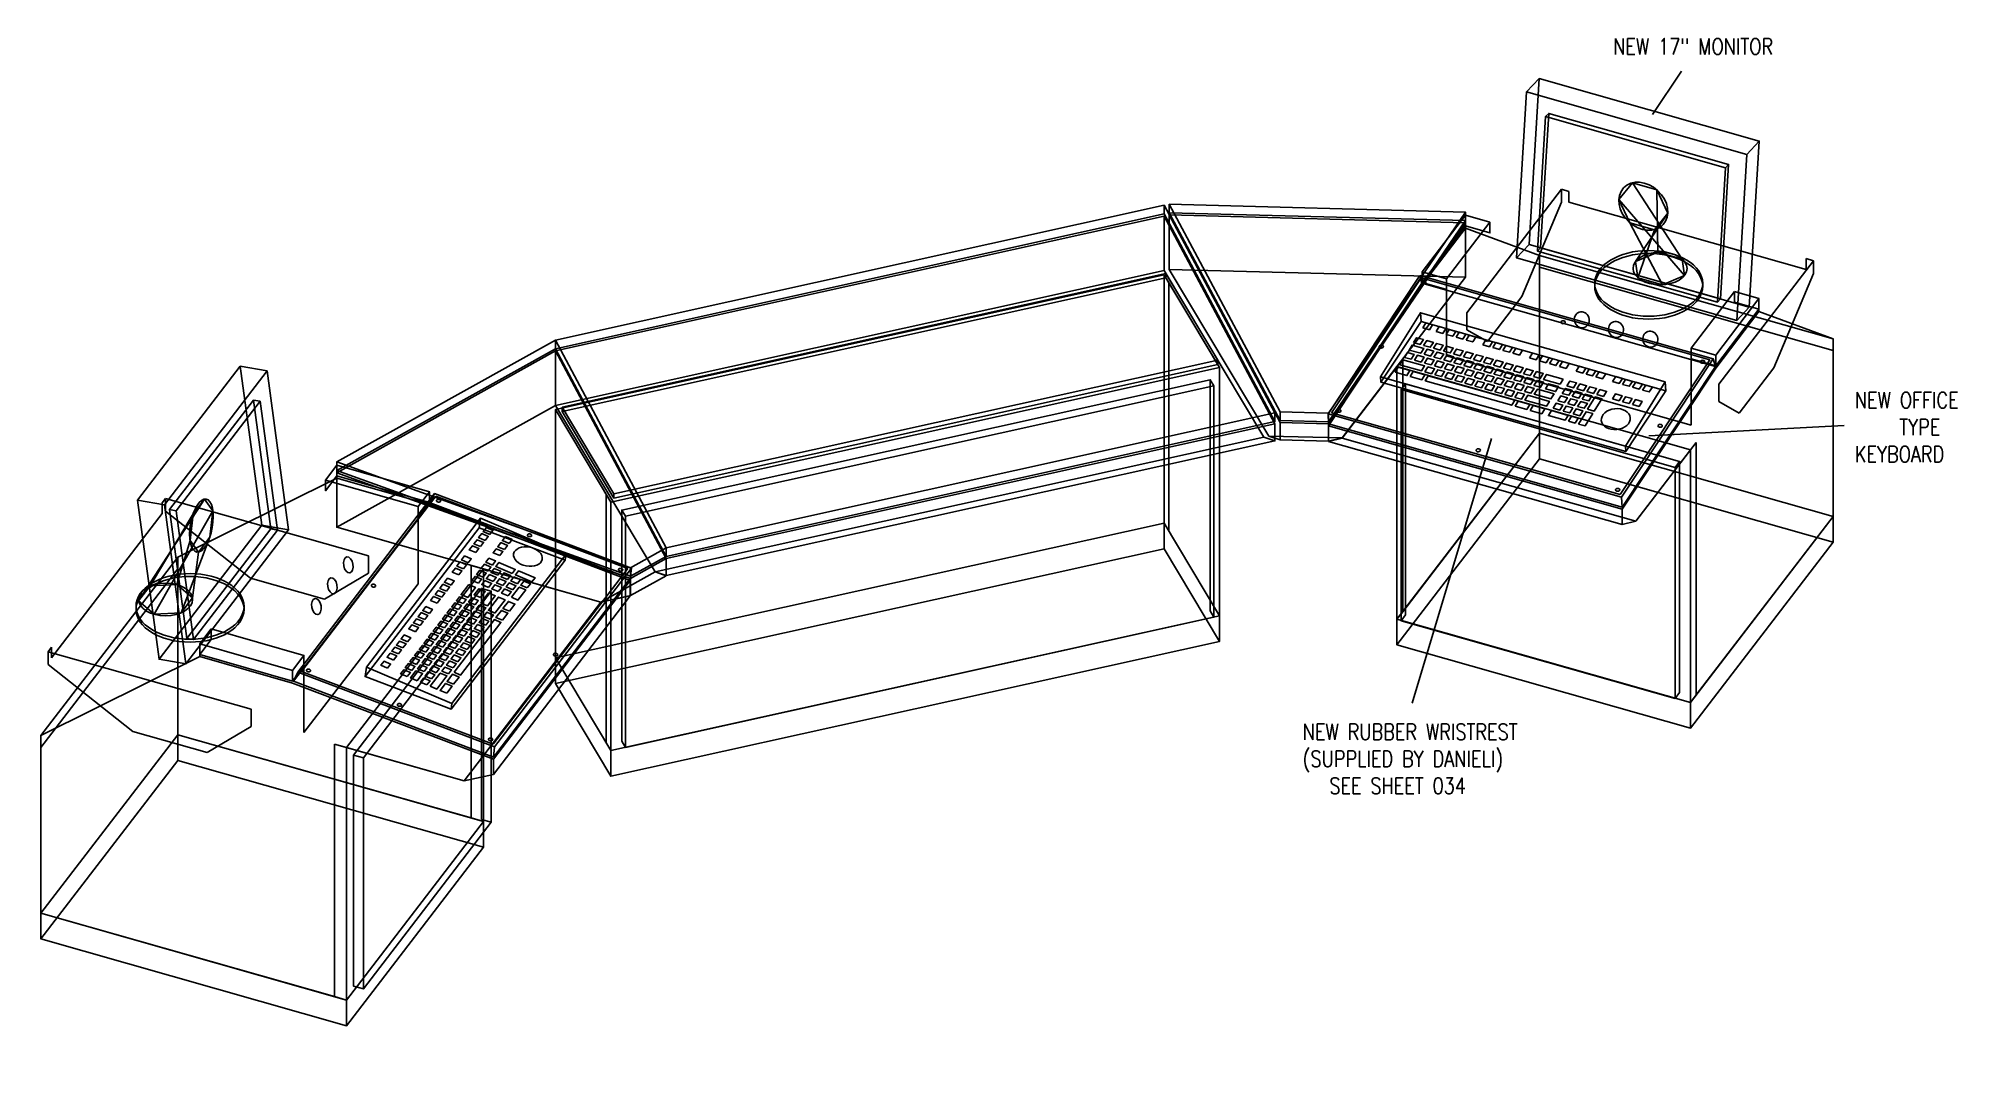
# Model space of a CAD drawing. Header units: millimetres. Extents: x 3 to 358, y 50 to 241.
import ezdxf

# ---------------------------------------------------------------- set-up
doc = ezdxf.new("R2010")
doc.units = ezdxf.units.MM
for name, color, linetype in [('DIMS', 7, 'Continuous'), ('PULPITI', 7, 'Continuous'), ('SPF-P', 7, 'Continuous'), ('SPF-R', 7, 'Continuous'), ('SPF-X', 7, 'Continuous')]:
    doc.layers.add(name, color=color, linetype=linetype)
doc.styles.add('romans', font='romans.shx', dxfattribs={"width": 0.8})

# ---------------------------------------------------------------- blocks, each defined once
blk = doc.blocks.new('SPF-X06-lcd')
at = {"invisible_edges": 8}
for points in [[(557.5, 330, 610), (557.5, 330, 640), (557.5, -85, 640), (557.5, -85, 600)], [(557.5, 330, 610), (557.5, 156.8, 510), (557.5, 5, 510), (557.5, -85, 600)]]:
    blk.add_3dface(points, dxfattribs=at)
at = {"layer": 'PULPITI', "color": 132, "extrusion": (-1, -1.31119e-13, -1.81899e-13)}
for p, q in [((0, 0, 765), (0, 325, 475)), ((0, 325, 60), (0, -300, 60)), ((0, 325, 447.6), (0, 325, 60)), ((0, 325, 475), (0, 325, 447.6)), ((0, -189.5, 764.4), (0, 0, 765)), ((0, -600, 720), (0, -189.5, 764.4)), ((0, -300, 650), (0, -540, 650)), ((0, -300, 60), (0, -300, 650)), ((0, -540, 650), (0, -600, 684)), ((0, -600, 684), (0, -600, 720))]:
    blk.add_line(p, q, dxfattribs=at)
at = {"layer": 'PULPITI', "extrusion": (2.69202e-17, -1, 2.35922e-16)}
for p, q in [((42.5, 330, 640), (57.5, 330, 640)), ((57.5, 330, 615), (542.5, 330, 615)), ((57.5, 330, 640), (57.5, 330, 615)), ((542.5, 330, 640), (557.5, 330, 640)), ((542.5, 330, 615), (542.5, 330, 640))]:
    blk.add_line(p, q, dxfattribs=at)
at = {"layer": 'PULPITI', "color": 132, "extrusion": (1, -1.31119e-13, -1.81899e-13)}
for p, q in [((600, 0, 765), (600, 325, 475)), ((600, 325, 60), (600, -300, 60)), ((600, 325, 447.6), (600, 325, 60)), ((600, 325, 475), (600, 325, 447.6)), ((600, -189.5, 764.4), (600, 0, 765)), ((600, -600, 720), (600, -189.5, 764.4)), ((600, -300, 650), (600, -540, 650)), ((600, -300, 60), (600, -300, 650)), ((600, -540, 650), (600, -600, 684)), ((600, -600, 684), (600, -600, 720))]:
    blk.add_line(p, q, dxfattribs=at)
at = {"layer": 'PULPITI', "color": 8, "extrusion": (-1, -1.31119e-13, -1.81899e-13)}
for p, q in [((0, 0, 795), (50, 0, 795)), ((0, 0, 765), (0, 0, 790))]:
    blk.add_line(p, q, dxfattribs=at)
at = {"layer": 'PULPITI', "color": 8, "extrusion": (1, -1.31119e-13, -1.81899e-13)}
for p, q in [((600, 0, 795), (550, 0, 795)), ((600, 0, 765), (600, 0, 790))]:
    blk.add_line(p, q, dxfattribs=at)
at = {"layer": 'PULPITI', "color": 2, "extrusion": (-6.22075e-16, -0.107898, 0.994162)}
for p, q in [((5, -205.1, 793), (5, -597.2, 750.5)), ((595, -205.1, 793), (5, -205.1, 793)), ((595, -597.2, 750.5), (595, -205.1, 793)), ((5, -597.2, 750.5), (595, -597.2, 750.5))]:
    blk.add_line(p, q, dxfattribs=at)
at = {"layer": 'PULPITI', "color": 8, "extrusion": (0, -1, 0)}
for p, q in [((50, -189.5, 614.4), (550, -189.5, 614.4)), ((50, -189.5, 794.4), (50, -189.5, 614.4)), ((550, -189.5, 614.4), (550, -189.5, 794.4))]:
    blk.add_line(p, q, dxfattribs=at)
at = {"layer": 'PULPITI', "color": 252}
for centre, radius in [((300, 160, 621.9), 100), ((300, 160, 615), 100), ((300, 210, 621.9), 50)]:
    blk.add_circle(centre, radius, dxfattribs=at)
at = {"layer": 'PULPITI', "color": 252, "extrusion": (7.34177e-11, 0.992546, -0.121869)}
blk.add_circle((-300, 828.8, 35.9), 50, dxfattribs=at)
at = {"layer": 'PULPITI', "color": 2, "extrusion": (-6.22075e-16, -0.107898, 0.994162)}
for centre in [(15, -128.3, 810.5), (300, -128.3, 810.5), (585, -128.3, 810.5), (15, -315.5, 810.5), (585, -315.5, 810.5), (15, -502.7, 810.5), (300, -502.7, 810.5), (585, -502.7, 810.5)]:
    blk.add_circle(centre, 4, dxfattribs=at)
at = {"layer": 'PULPITI', "color": 7, "extrusion": (3.43371e-05, -0.15978, 0.987153)}
blk.add_circle((509.2, -302.1, 844.1), 27, dxfattribs=at)
at = {"layer": 'PULPITI', "color": 132}
for points, invisible_edges in [([(0, -275, 650), (0, 325, 447.6), (0, 325, 475), (0, 0, 765)], 9), ([(0, -275, 650), (0, -275, 60), (0, 325, 60), (0, 325, 447.6)], 8), ([(600, -275, 650), (600, 325, 447.6), (600, 325, 475), (600, 0, 765)], 9), ([(0, 0, 765), (0, -275, 650), (0, -540, 650), (0, -189.5, 764.4)], 5), ([(600, 0, 765), (600, -275, 650), (600, -540, 650), (600, -189.5, 764.4)], 5), ([(0, -189.5, 764.4), (0, -600, 720), (0, -600, 684), (0, -540, 650)], 8), ([(600, -189.5, 764.4), (600, -600, 720), (600, -600, 684), (600, -540, 650)], 8)]:
    blk.add_3dface(points, dxfattribs=dict(at, invisible_edges=invisible_edges))
at = {"layer": 'PULPITI', "color": 8}
for points in [[(0, 325), (0, -300), (0, -300, 60), (0, 325, 60)], [(600, 325), (0, 325), (0, 325, 60), (600, 325, 60)], [(50, 0, 795), (0, 0, 795), (0, -189.5, 794.4), (50, -189.5, 794.4)], [(0, 0, 795), (0, 0, 770), (0, -189.5, 769.4), (0, -189.5, 794.4)], [(550, 0, 795), (600, 0, 795), (600, 0, 770), (550, 0, 770)], [(550, 0, 795), (600, 0, 795), (600, -189.5, 794.4), (550, -189.5, 794.4)], [(600, 0, 795), (600, 0, 770), (600, -189.5, 769.4), (600, -189.5, 794.4)], [(50, -189.5, 794.4), (0, -189.5, 794.4), (0, -189.5, 769.4), (50, -189.5, 769.4)], [(0, -200.1, 793.6), (0, -191.2, 769.3), (600, -191.2, 769.3), (600, -200.1, 793.6)], [(0, -200.1, 793.6), (0, -602.2, 749.9), (600, -602.2, 749.9), (600, -200.1, 793.6)], [(550, -189.5, 794.4), (600, -189.5, 794.4), (600, -189.5, 769.4), (550, -189.5, 769.4)], [(600, -300), (0, -300), (0, -300, 60), (600, -300, 60)], [(0, -600, 725), (0, -602.2, 749.9), (600, -602.2, 749.9), (600, -600, 725)]]:
    blk.add_3dface(points, dxfattribs=at)
at = {"layer": 'PULPITI', "color": 132}
for points in [[(0, 325, 475), (600, 325, 475), (600, 325, 447.6), (0, 325, 447.6)], [(0, 325, 447.6), (0, 325, 60), (600, 325, 60), (600, 325, 447.6)], [(0, -275, 650), (0, -300, 650), (0, -300, 60), (0, -275, 60)], [(0, -300, 650), (600, -300, 650), (600, -300, 60), (0, -300, 60)], [(580, -325, 620), (580, -305, 620), (20, -305, 620), (20, -325, 620)], [(20, -305, 80), (20, -305, 620), (20, -325, 620), (20, -325, 80)], [(20, -325, 620), (580, -325, 620), (580, -325, 80), (20, -325, 80)], [(600, -540, 650), (0, -540, 650), (0, -600, 684), (600, -600, 684)], [(600, -600, 684), (600, -600, 720), (0, -600, 720), (0, -600, 684)]]:
    blk.add_3dface(points, dxfattribs=at)
at = {"layer": 'PULPITI', "invisible_edges": 8}
for points in [[(42.5, 330, 610), (42.5, 330, 640), (42.5, -85, 640), (42.5, -85, 600)], [(42.5, 330, 610), (42.5, 156.8, 510), (42.5, 5, 510), (42.5, -85, 600)]]:
    blk.add_3dface(points, dxfattribs=at)
at = {"layer": 'PULPITI', "color": 252}
for points in [[(325, 141.9, 861.2), (350, 136.6, 818.2), (250, 210, 621.9), (275, 253.3, 621.9)], [(250, 136.6, 818.2), (275, 141.9, 861.2), (325, 253.3, 621.9), (350, 210, 621.9)], [(275, 141.9, 861.2), (325, 141.9, 861.2), (275, 253.3, 621.9), (325, 253.3, 621.9)], [(275, 131.3, 775.2), (250, 136.6, 818.2), (350, 210, 621.9), (325, 166.7, 621.9)], [(350, 136.6, 818.2), (325, 131.3, 775.2), (275, 166.7, 621.9), (250, 210, 621.9)], [(75, 118.2, 668.5), (75, 63.6, 675.2), (75, 107.5, 1032.5), (75, 162.1, 1025.8)], [(525, 107.5, 1032.5), (75, 107.5, 1032.5), (75, 162.1, 1025.8), (525, 162.1, 1025.8)], [(525, 118.2, 668.5), (525, 162.1, 1025.8), (75, 162.1, 1025.8), (75, 118.2, 668.5)], [(325, 131.3, 775.2), (275, 131.3, 775.2), (325, 166.7, 621.9), (275, 166.7, 621.9)], [(525, 118.2, 668.5), (525, 63.6, 675.2), (525, 107.5, 1032.5), (525, 162.1, 1025.8)], [(525, 63.6, 675.2), (75, 63.6, 675.2), (75, 118.2, 668.5), (525, 118.2, 668.5)], [(116.1, 116.1, 990), (116.1, 102.5, 991.7), (116.1, 67, 702.4), (116.1, 80.6, 700.7)], [(116.1, 102.5, 991.7), (116.1, 116.1, 990), (483.9, 116.1, 990), (483.9, 102.5, 991.7)], [(483.9, 116.1, 990), (483.9, 102.5, 991.7), (483.9, 67, 702.4), (483.9, 80.6, 700.7)], [(116.1, 67, 702.4), (116.1, 80.6, 700.7), (483.9, 80.6, 700.7), (483.9, 67, 702.4)]]:
    blk.add_3dface(points, dxfattribs=at)
for points, invisible_edges in [([(75, 162.1, 1025.8), (75, 107.5, 1032.5), (525, 107.5, 1032.5), (525, 162.1, 1025.8)], 8), ([(75, 63.6, 675.2), (75, 107.5, 1032.5), (116.1, 102.5, 991.7), (116.1, 67, 702.4)], 10), ([(116.1, 102.5, 991.7), (75, 107.5, 1032.5), (525, 107.5, 1032.5), (483.9, 102.5, 991.7)], 5), ([(525, 63.6, 675.2), (525, 107.5, 1032.5), (483.9, 102.5, 991.7), (483.9, 67, 702.4)], 10), ([(525, 63.6, 675.2), (483.9, 67, 702.4), (116.1, 67, 702.4), (75, 63.6, 675.2)], 5)]:
    blk.add_3dface(points, dxfattribs=dict(at, invisible_edges=invisible_edges))
at = {"layer": 'PULPITI', "color": 155}
blk.add_3dface([(116.1, 80.6, 700.7), (483.9, 80.6, 700.7), (483.9, 116.1, 990), (116.1, 116.1, 990)], dxfattribs=at)
at = {"layer": 'PULPITI', "color": 8, "invisible_edges": 8}
for points in [[(0, -191.2, 769.3), (0, -600, 725), (0, -602.2, 749.9), (0, -200.1, 793.6)], [(50, -189.5, 794.4), (50, -189.5, 614.4), (550, -189.5, 614.4), (550, -189.5, 794.4)]]:
    blk.add_3dface(points, dxfattribs=at)
at = {"layer": 'PULPITI', "color": 7}
for points in [[(54.9, -314.8, 804.1), (54.9, -312.1, 781.4), (554.9, -311.8, 781.4), (554.9, -314.5, 804.2)], [(55, -489.5, 775.8), (55, -488, 762.3), (54.9, -312.1, 781.4), (54.9, -314.8, 804.1)], [(54.9, -314.8, 804.1), (55, -489.5, 775.8), (555, -489.1, 775.9), (554.9, -314.5, 804.2)], [(554.9, -311.8, 781.4), (555, -487.7, 762.4), (555, -489.1, 775.9), (554.9, -314.5, 804.2)], [(75.3, -348.4, 798.7), (88.9, -348.4, 798.7), (88.9, -334.9, 800.9), (75.3, -334.9, 800.9)], [(102.5, -348.3, 798.7), (116.2, -348.3, 798.7), (116.1, -334.9, 800.9), (102.5, -334.9, 800.9)], [(123, -348.3, 798.7), (136.6, -348.3, 798.7), (136.6, -334.9, 800.9), (123, -334.9, 800.9)], [(143.4, -348.3, 798.7), (157, -348.3, 798.7), (157, -334.9, 800.9), (143.4, -334.9, 800.9)], [(163.8, -348.3, 798.7), (177.4, -348.3, 798.7), (177.4, -334.9, 800.9), (163.8, -334.9, 800.9)], [(197.8, -348.3, 798.7), (211.4, -348.3, 798.7), (211.4, -334.8, 800.9), (197.8, -334.8, 800.9)], [(218.2, -348.3, 798.7), (231.9, -348.3, 798.7), (231.8, -334.8, 800.9), (218.2, -334.8, 800.9)], [(238.7, -348.3, 798.7), (252.3, -348.2, 798.7), (252.3, -334.8, 800.9), (238.6, -334.8, 800.9)], [(259.1, -348.2, 798.7), (272.7, -348.2, 798.7), (272.7, -334.8, 800.9), (259.1, -334.8, 800.9)], [(293.1, -348.2, 798.7), (306.7, -348.2, 798.7), (306.7, -334.8, 800.9), (293.1, -334.8, 800.9)], [(313.5, -348.2, 798.7), (327.1, -348.2, 798.7), (327.1, -334.8, 800.9), (313.5, -334.8, 800.9)], [(333.9, -348.2, 798.7), (347.5, -348.2, 798.7), (347.5, -334.7, 800.9), (333.9, -334.8, 800.9)], [(354.4, -348.2, 798.7), (368, -348.2, 798.7), (368, -334.7, 800.9), (354.3, -334.7, 800.9)], [(388.4, -348.2, 798.7), (402, -348.1, 798.7), (402, -334.7, 800.9), (388.4, -334.7, 800.9)], [(408.8, -348.1, 798.7), (422.4, -348.1, 798.7), (422.4, -334.7, 800.9), (408.8, -334.7, 800.9)], [(429.2, -348.1, 798.7), (442.8, -348.1, 798.7), (442.8, -334.7, 800.9), (429.2, -334.7, 800.9)], [(463.2, -348.1, 798.7), (476.9, -348.1, 798.7), (476.8, -334.7, 800.9), (463.2, -334.7, 800.9)], [(483.7, -348.1, 798.7), (497.3, -348.1, 798.7), (497.3, -334.7, 800.9), (483.6, -334.7, 800.9)], [(504.1, -348.1, 798.7), (517.7, -348.1, 798.7), (517.7, -334.6, 800.9), (504.1, -334.6, 800.9)], [(524.5, -348.1, 798.7), (538.1, -348.1, 798.7), (538.1, -334.6, 800.9), (524.5, -334.6, 800.9)], [(75.3, -388.7, 792.2), (89, -388.7, 792.2), (89, -375.2, 794.3), (75.3, -375.2, 794.3)], [(95.8, -388.7, 792.2), (109.4, -388.6, 792.2), (109.4, -375.2, 794.3), (95.8, -375.2, 794.3)], [(116.2, -388.6, 792.2), (129.8, -388.6, 792.2), (129.8, -375.2, 794.3), (116.2, -375.2, 794.3)], [(136.6, -388.6, 792.2), (150.2, -388.6, 792.2), (150.2, -375.2, 794.3), (136.6, -375.2, 794.3)], [(157, -388.6, 792.2), (170.6, -388.6, 792.2), (170.6, -375.2, 794.3), (157, -375.2, 794.3)], [(177.4, -388.6, 792.2), (191, -388.6, 792.2), (191, -375.2, 794.3), (177.4, -375.2, 794.3)], [(197.8, -388.6, 792.2), (211.5, -388.6, 792.2), (211.5, -375.1, 794.3), (197.8, -375.2, 794.3)], [(218.3, -388.6, 792.2), (231.9, -388.6, 792.2), (231.9, -375.1, 794.3), (218.3, -375.1, 794.3)], [(238.7, -388.6, 792.2), (252.3, -388.6, 792.2), (252.3, -375.1, 794.3), (238.7, -375.1, 794.3)], [(259.1, -388.6, 792.2), (272.7, -388.5, 792.2), (272.7, -375.1, 794.3), (259.1, -375.1, 794.3)], [(279.5, -388.5, 792.2), (293.1, -388.5, 792.2), (293.1, -375.1, 794.4), (279.5, -375.1, 794.3)], [(299.9, -388.5, 792.2), (313.5, -388.5, 792.2), (313.5, -375.1, 794.4), (299.9, -375.1, 794.4)], [(320.3, -388.5, 792.2), (334, -388.5, 792.2), (334, -375.1, 794.4), (320.3, -375.1, 794.4)], [(374.8, -375, 794.4), (340.8, -375.1, 794.4), (340.8, -388.5, 792.2), (374.8, -388.5, 792.2)], [(388.5, -388.4, 792.2), (402.1, -388.4, 792.2), (402.1, -375, 794.4), (388.5, -375, 794.4)], [(408.9, -388.4, 792.2), (422.5, -388.4, 792.2), (422.5, -375, 794.4), (408.9, -375, 794.4)], [(429.3, -388.4, 792.2), (442.9, -388.4, 792.2), (442.9, -375, 794.4), (429.3, -375, 794.4)], [(449.7, -388.4, 792.2), (463.3, -388.4, 792.2), (463.3, -374.9, 794.4), (449.7, -374.9, 794.4)], [(481.5, -388.4, 792.2), (495.1, -388.4, 792.2), (495.1, -374.9, 794.4), (481.5, -374.9, 794.4)], [(501.9, -388.3, 792.2), (515.5, -388.3, 792.2), (515.5, -374.9, 794.4), (501.9, -374.9, 794.4)], [(522.3, -388.3, 792.2), (535.9, -388.3, 792.2), (535.9, -374.9, 794.4), (522.3, -374.9, 794.4)], [(75.4, -408.8, 788.9), (99.2, -408.8, 788.9), (99.2, -395.4, 791.1), (75.4, -395.4, 791.1)], [(75.4, -429, 785.6), (89, -429, 785.6), (89, -415.5, 787.8), (75.4, -415.5, 787.8)], [(95.8, -429, 785.6), (109.4, -429, 785.6), (109.4, -415.5, 787.8), (95.8, -415.5, 787.8)], [(106, -408.8, 788.9), (119.6, -408.8, 788.9), (119.6, -395.4, 791.1), (106, -395.4, 791.1)], [(116.2, -429, 785.6), (129.8, -428.9, 785.6), (129.8, -415.5, 787.8), (116.2, -415.5, 787.8)], [(126.4, -408.8, 788.9), (140, -408.8, 788.9), (140, -395.3, 791.1), (126.4, -395.4, 791.1)], [(136.6, -428.9, 785.6), (150.2, -428.9, 785.6), (150.2, -415.5, 787.8), (136.6, -415.5, 787.8)], [(146.8, -408.8, 788.9), (160.4, -408.8, 788.9), (160.4, -395.3, 791.1), (146.8, -395.3, 791.1)], [(157, -428.9, 785.6), (170.7, -428.9, 785.6), (170.6, -415.5, 787.8), (157, -415.5, 787.8)], [(167.2, -408.8, 788.9), (180.8, -408.8, 788.9), (180.8, -395.3, 791.1), (167.2, -395.3, 791.1)], [(177.5, -428.9, 785.6), (191.1, -428.9, 785.6), (191.1, -415.5, 787.8), (177.5, -415.5, 787.8)], [(187.7, -408.8, 788.9), (201.3, -408.7, 788.9), (201.3, -395.3, 791.1), (187.6, -395.3, 791.1)], [(197.9, -428.9, 785.6), (211.5, -428.9, 785.6), (211.5, -415.5, 787.8), (197.9, -415.5, 787.8)], [(208.1, -408.7, 788.9), (221.7, -408.7, 788.9), (221.7, -395.3, 791.1), (208.1, -395.3, 791.1)], [(218.3, -428.9, 785.6), (231.9, -428.9, 785.6), (231.9, -415.4, 787.8), (218.3, -415.4, 787.8)], [(228.5, -408.7, 788.9), (242.1, -408.7, 788.9), (242.1, -395.3, 791.1), (228.5, -395.3, 791.1)], [(238.7, -428.9, 785.6), (252.3, -428.9, 785.6), (252.3, -415.4, 787.8), (238.7, -415.4, 787.8)], [(248.9, -408.7, 788.9), (262.5, -408.7, 788.9), (262.5, -395.3, 791.1), (248.9, -395.3, 791.1)], [(259.1, -428.9, 785.6), (272.7, -428.9, 785.6), (272.7, -415.4, 787.8), (259.1, -415.4, 787.8)], [(269.3, -408.7, 788.9), (282.9, -408.7, 788.9), (282.9, -395.3, 791.1), (269.3, -395.3, 791.1)], [(279.5, -428.8, 785.7), (293.2, -428.8, 785.7), (293.1, -415.4, 787.8), (279.5, -415.4, 787.8)], [(289.7, -408.7, 788.9), (303.3, -408.7, 788.9), (303.3, -395.2, 791.1), (289.7, -395.2, 791.1)], [(300, -428.8, 785.7), (313.6, -428.8, 785.7), (313.6, -415.4, 787.8), (300, -415.4, 787.8)], [(310.2, -408.7, 788.9), (323.8, -408.7, 788.9), (323.8, -395.2, 791.1), (310.1, -395.2, 791.1)], [(320.4, -428.8, 785.7), (334, -428.8, 785.7), (334, -415.4, 787.8), (320.4, -415.4, 787.8)], [(330.6, -408.7, 788.9), (344.2, -408.6, 788.9), (344.2, -395.2, 791.1), (330.6, -395.2, 791.1)], [(374.8, -415.3, 787.8), (340.8, -415.4, 787.8), (340.8, -428.8, 785.7), (374.8, -428.8, 785.7)], [(354.4, -408.6, 788.9), (374.8, -408.6, 788.9), (374.8, -395.2, 791.1), (354.4, -395.2, 791.1)], [(388.5, -408.6, 788.9), (402.1, -408.6, 788.9), (402.1, -395.1, 791.1), (388.5, -395.1, 791.1)], [(388.5, -428.7, 785.7), (402.1, -428.7, 785.7), (402.1, -415.3, 787.8), (388.5, -415.3, 787.8)], [(408.9, -408.6, 788.9), (422.5, -408.6, 788.9), (422.5, -395.1, 791.1), (408.9, -395.1, 791.1)], [(408.9, -428.7, 785.7), (422.5, -428.7, 785.7), (422.5, -415.3, 787.8), (408.9, -415.3, 787.8)], [(429.3, -408.5, 788.9), (442.9, -408.5, 788.9), (442.9, -395.1, 791.1), (429.3, -395.1, 791.1)], [(429.3, -428.7, 785.7), (442.9, -428.7, 785.7), (442.9, -415.3, 787.8), (429.3, -415.3, 787.8)], [(449.7, -428.7, 785.7), (449.7, -395.1, 791.1), (463.3, -395.1, 791.1), (463.3, -428.7, 785.7)], [(75.4, -435.7, 784.5), (119.6, -435.7, 784.6), (119.6, -449.1, 782.4), (75.4, -449.1, 782.4)], [(75.4, -469.3, 779.1), (99.2, -469.3, 779.1), (99.2, -455.8, 781.3), (75.4, -455.9, 781.3)], [(106, -469.3, 779.1), (129.8, -469.3, 779.1), (129.8, -455.8, 781.3), (106, -455.8, 781.3)], [(126.4, -449.1, 782.4), (140, -449.1, 782.4), (140, -435.7, 784.6), (126.4, -435.7, 784.6)], [(136.6, -455.8, 781.3), (136.7, -469.2, 779.1), (313.6, -469.1, 779.1), (313.6, -455.7, 781.3)], [(146.8, -449.1, 782.4), (160.5, -449.1, 782.4), (160.5, -435.6, 784.6), (146.8, -435.7, 784.6)], [(167.3, -449.1, 782.4), (180.9, -449.1, 782.4), (180.9, -435.6, 784.6), (167.3, -435.6, 784.6)], [(187.7, -449.1, 782.4), (201.3, -449.1, 782.4), (201.3, -435.6, 784.6), (187.7, -435.6, 784.6)], [(208.1, -449, 782.4), (221.7, -449, 782.4), (221.7, -435.6, 784.6), (208.1, -435.6, 784.6)], [(228.5, -449, 782.4), (242.1, -449, 782.4), (242.1, -435.6, 784.6), (228.5, -435.6, 784.6)], [(248.9, -449, 782.4), (262.5, -449, 782.4), (262.5, -435.6, 784.6), (248.9, -435.6, 784.6)], [(269.3, -449, 782.4), (283, -449, 782.4), (283, -435.6, 784.6), (269.3, -435.6, 784.6)], [(289.8, -449, 782.4), (303.4, -449, 782.4), (303.4, -435.5, 784.6), (289.8, -435.6, 784.6)], [(310.2, -449, 782.4), (323.8, -449, 782.4), (323.8, -435.5, 784.6), (310.2, -435.5, 784.6)], [(320.4, -469.1, 779.1), (344.2, -469.1, 779.1), (344.2, -455.7, 781.3), (320.4, -455.7, 781.3)], [(330.6, -449, 782.4), (374.8, -448.9, 782.4), (374.8, -435.5, 784.6), (330.6, -435.5, 784.6)], [(351, -469.1, 779.1), (374.8, -469.1, 779.1), (374.8, -455.7, 781.3), (351, -455.7, 781.3)], [(388.5, -448.9, 782.4), (402.1, -448.9, 782.4), (402.1, -435.4, 784.6), (388.5, -435.4, 784.6)], [(388.5, -455.6, 781.3), (422.5, -455.6, 781.3), (422.5, -469, 779.1), (388.5, -469, 779.1)], [(408.9, -448.9, 782.4), (422.5, -448.9, 782.4), (422.5, -435.4, 784.6), (408.9, -435.4, 784.6)], [(429.3, -448.9, 782.4), (442.9, -448.8, 782.4), (442.9, -435.4, 784.6), (429.3, -435.4, 784.6)], [(429.3, -469, 779.1), (443, -469, 779.1), (442.9, -455.6, 781.3), (429.3, -455.6, 781.3)], [(449.8, -469, 779.1), (449.7, -435.4, 784.6), (463.4, -435.4, 784.6), (463.4, -469, 779.1)], [(555, -489.1, 775.9), (555, -487.7, 762.4), (55, -488, 762.3), (55, -489.5, 775.8)]]:
    blk.add_3dface(points, dxfattribs=at)
at = {"layer": 'SPF-X', "color": 8, "extrusion": (-3.59152e-05, -0.887011, 0.461749)}
for centre in [(286.6, 587.2, 423.5), (356.6, 587.2, 423.5), (426.6, 587.2, 423.5)]:
    blk.add_circle(centre, 15, dxfattribs=at)
at = {"layer": 'SPF-X', "color": 8}
for points in [[(600, 325), (600, -300), (600, -300, 60), (600, 325, 60)], [(50, 0, 795), (0, 0, 795), (0, 0, 770), (50, 0, 770)]]:
    blk.add_3dface(points, dxfattribs=at)
at = {"layer": 'SPF-X', "color": 132, "invisible_edges": 8}
blk.add_3dface([(600, -275, 650), (600, -275, 60), (600, 325, 60), (600, 325, 447.6)], dxfattribs=at)
at = {"layer": 'SPF-X', "color": 8, "invisible_edges": 8}
blk.add_3dface([(600, -191.2, 769.3), (600, -600, 725), (600, -602.2, 749.9), (600, -200.1, 793.6)], dxfattribs=at)
at = {"layer": 'SPF-X', "color": 132}
for points in [[(600, -275, 650), (600, -300, 650), (600, -300, 60), (600, -275, 60)], [(580, -305, 80), (580, -305, 620), (580, -325, 620), (580, -325, 80)]]:
    blk.add_3dface(points, dxfattribs=at)
blk = doc.blocks.new('SPF-P12')
at = {"layer": 'SPF-P', "color": 132, "extrusion": (1, 1.29831e-13, 1.49036e-13)}
for p, q in [((1200, -25, 60), (1200, -25, 640)), ((0, -275, 60), (0, -275, 640))]:
    blk.add_line(p, q, dxfattribs=at)
at = {"layer": 'SPF-P', "color": 8}
for points in [[(1200, 0), (0, 0), (0, 0, 60), (1200, 0, 60)], [(0, 0), (0, -300), (0, -300, 60), (0, 0, 60)], [(0, 0, 802.5), (1200, 0, 802.5), (1200, 0, 782.4), (0, 0, 782.4)], [(0, 0, 802.5), (1200, 0, 802.5), (1200, -600, 750), (0, -600, 750)], [(0, -600, 729.9), (0, -600, 750), (0, 0, 802.5), (0, 0, 782.4)], [(1200, 0), (1200, -300), (1200, -300, 60), (1200, 0, 60)], [(1200, -600, 729.9), (1200, -600, 750), (1200, 0, 802.5), (1200, 0, 782.4)], [(1200, -300), (0, -300), (0, -300, 60), (1200, -300, 60)], [(0, -600, 750), (0, -600, 729.9), (1200, -600, 729.9), (1200, -600, 750)]]:
    blk.add_3dface(points, dxfattribs=at)
at = {"layer": 'SPF-P', "color": 132}
for points in [[(0, 0, 640), (0, 0, 60), (1200, 0, 60), (1200, 0, 640)], [(0, 0, 60), (0, 0, 640), (0, -300, 640), (0, -300, 60)], [(0, 0, 777.4), (0, 0, 650), (1200, 0, 650), (1200, 0, 777.4)], [(1200, 0, 60), (1200, 0, 640), (1200, -300, 640), (1200, -300, 60)], [(1200, -10, 650), (1200, -10, 640), (10, -10, 640), (10, -10, 650)], [(10, -290, 650), (10, -290, 640), (10, -10, 640), (10, -10, 650)], [(1200, -290, 650), (1200, -290, 640), (1200, -10, 640), (1200, -10, 650)], [(0, -300, 640), (0, -300, 60), (1200, -300, 60), (1200, -300, 640)], [(1200, -290, 650), (1200, -290, 640), (10, -290, 640), (10, -290, 650)], [(20, -305, 80), (20, -305, 620), (20, -325, 620), (20, -325, 80)], [(1180, -325, 620), (1180, -305, 620), (20, -305, 620), (20, -325, 620)], [(1180, -305, 80), (1180, -305, 620), (1180, -325, 620), (1180, -325, 80)], [(20, -325, 620), (1180, -325, 620), (1180, -325, 80), (20, -325, 80)], [(1200, -539.8, 650), (1200, -600, 684.8), (0, -600, 684.8), (0, -539.8, 650)], [(1200, -600, 684.8), (1200, -600, 724.9), (0, -600, 724.9), (0, -600, 684.8)]]:
    blk.add_3dface(points, dxfattribs=at)
for points, invisible_edges in [([(0, 0, 650), (0, 0, 777.4), (0, -600, 724.9)], 12), ([(0, 0, 650), (0, -539.8, 650), (0, -600, 684.8), (0, -600, 724.9)], 8), ([(1200, 0, 650), (1200, -539.8, 650), (1200, -600, 684.8), (1200, -600, 724.9)], 8), ([(1200, 0, 650), (1200, 0, 777.4), (1200, -600, 724.9)], 12)]:
    blk.add_3dface(points, dxfattribs=dict(at, invisible_edges=invisible_edges))
blk = doc.blocks.new('SPF-R45')
blk.add_line((0, -600, 750), (83.1, -634.4, 750))
at = {"layer": 'SPF-R', "color": 8}
for points in [[(0, 0, 802.5), (507.4, -210.2, 802.5), (83.1, -634.4, 750), (0, -600, 750)], [(0, 0, 802.5), (507.4, -210.2, 802.5), (507.4, -210.2, 782.4), (0, 0, 782.4)], [(0, -600, 729.9), (0, -600, 750), (0, 0, 802.5), (0, 0, 782.4)], [(83.1, -634.4, 729.9), (83.1, -634.4, 750), (507.4, -210.2, 802.5), (507.4, -210.2, 782.4)], [(0, -600, 750), (0, -600, 729.9), (83.1, -634.4, 729.9), (83.1, -634.4, 750)]]:
    blk.add_3dface(points, dxfattribs=at)
at = {"layer": 'SPF-R', "color": 132}
for points in [[(0, 0, 777.4), (0, 0, 650), (507.4, -210.2, 650), (507.4, -210.2, 777.4)], [(125.7, -591.9, 650), (83.1, -634.4, 684.8), (0, -600, 684.8), (0, -539.8, 650)], [(83.1, -634.4, 684.8), (83.1, -634.4, 724.9), (0, -600, 724.9), (0, -600, 684.8)]]:
    blk.add_3dface(points, dxfattribs=at)
for points, invisible_edges in [([(0, 0, 650), (0, 0, 777.4), (0, -600, 724.9)], 12), ([(0, 0, 650), (0, -539.8, 650), (0, -600, 684.8), (0, -600, 724.9)], 8), ([(507.4, -210.2, 650), (125.7, -591.9, 650), (83.1, -634.4, 684.8), (83.1, -634.4, 724.9)], 8), ([(507.4, -210.2, 650), (507.4, -210.2, 777.4), (83.1, -634.4, 724.9)], 12)]:
    blk.add_3dface(points, dxfattribs=dict(at, invisible_edges=invisible_edges))

msp = doc.modelspace()

# ---------------------------------------------------------------- linework, layer by layer
at = {"layer": 'SPF-X'}
for p, q in [((307.13, 234.46, -2399.05), (301.76, 226.41, -2399.05)), ((301.08, 166.83, -2377.4), (337.26, 168.75, -2377.4)), ((271.96, 166.38, -2427.14), (257.28, 117.28, -2427.14))]:
    msp.add_line(p, q, dxfattribs=at)

# ---------------------------------------------------------------- block references
at = {"layer": 'DIMS', "extrusion": (9.74221e-15, 0.793353, 0.608761), "yscale": 0.1000000000059247, "zscale": 0.09999999999989988}
for name, p, xscale, rotation in [('SPF-X06-lcd', (-267.13, -2004.71, -1355.91), 0.1000000000007719, 155.0000000000408), ('SPF-R45', (-267.13, -2004.71, -1355.91), -0.1000000000007719, 155.0000000000408), ('SPF-P12', (-98.56, -1965.72, -1355.91), 0.0999999999984859, 199.9999999999076), ('SPF-R45', (-58.07, -1928.61, -1355.91), 0.1000000000006819, 244.9999999999673), ('SPF-X06-lcd', (-32.71, -1874.23, -1355.91), 0.1000000000006819, 244.9999999999673)]:
    msp.add_blockref(name, p, dxfattribs=dict(at, xscale=xscale, rotation=rotation))

# ---------------------------------------------------------------- texts
at = {"layer": 'SPF-X', "char_height": 3, "attachment_point": 1, "style": 'romans'}
for s, insert, width in [('NEW 17" MONITOR', (294.51, 240.53, -2399.05), 103.2), ('NEW OFFICE        TYPE KEYBOARD', (339.27, 174.97, -2377.4), 25.3), ('NEW RUBBER WRISTREST \\P(SUPPLIED BY DANIELI)\\P   SEE SHEET 034', (236.99, 113.49, -2427.14), 53.3)]:
    msp.add_mtext(s, dxfattribs=dict(at, insert=insert, width=width))

doc.saveas('drawing.dxf')
